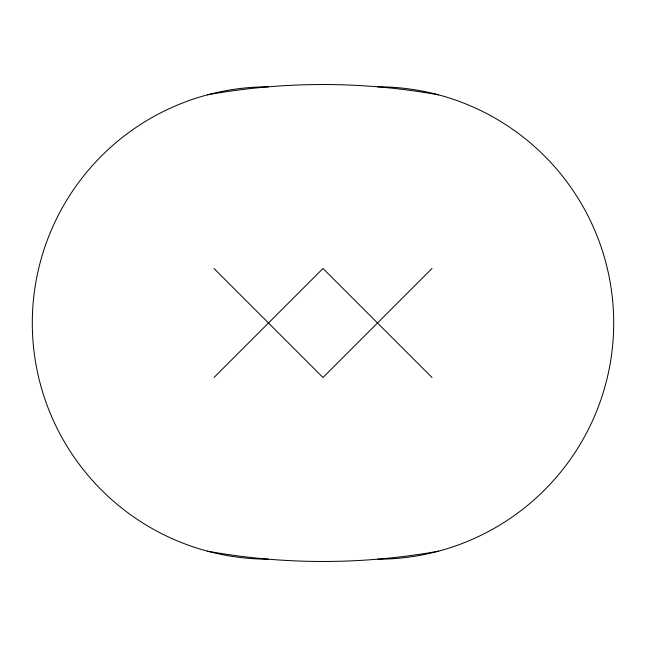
<?xml version="1.0" encoding="UTF-8"?>
<svg xmlns="http://www.w3.org/2000/svg" width="646" height="646" viewBox="0 0 646 646"><rect width="100%" height="100%" fill="white"/><g stroke="black" fill="none" stroke-linecap="round" stroke-linejoin="round"><path stroke-width="0.97" d="M213.988 377.506L323 268.494L432.012 377.506M432.012 268.494L323 377.506L213.988 268.494M268.494 559.194A236.194 236.194 0 0 1 32.3 323A236.194 236.194 0 0 1 268.494 86.806M438.634 551.143A652.492 652.492 0 0 1 207.366 551.143M207.366 94.857A652.492 652.492 0 0 1 438.634 94.857M377.506 86.806A236.194 236.194 0 0 1 613.7 323A236.194 236.194 0 0 1 377.506 559.194"/></g></svg>
